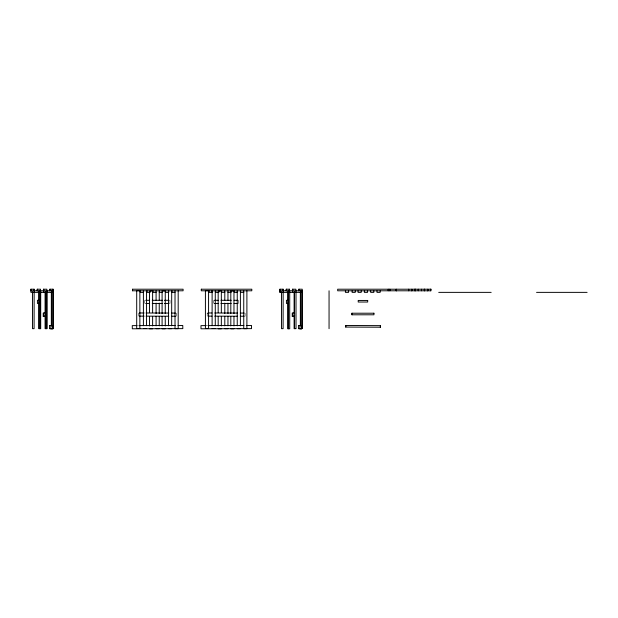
<?xml version="1.0" encoding="UTF-8"?>
<svg xmlns="http://www.w3.org/2000/svg" width="618" height="618" viewBox="0 0 618 618"><rect width="100%" height="100%" fill="white"/><g stroke="black" fill="none" stroke-linecap="round" stroke-linejoin="round"><path stroke-width="0.46" stroke-dasharray="3.09 2.32" d="M138.494 316.13L138.502 312.971M245.091 316.246L245.099 313.087M205.786 325.609L207.694 325.601M176.354 313.087L176.377 316.246M238.741 300.302L238.741 303.453M213.48 300.302L213.48 303.453M170.02 300.302L170.02 303.453M144.767 300.302L144.767 303.453M207.184 312.971L207.177 316.13L207.215 312.971"/><path stroke-width="0.93" d="M49.571 328.629L49.579 325.477L51.155 325.477L52.46 325.624L52.46 328.784L49.571 328.629L52.46 328.784M50.877 328.784L50.877 325.624L49.579 325.477M298.587 328.629L298.587 325.477L300.163 325.477L301.468 325.624L301.468 328.784L298.587 328.629L301.468 328.784M299.892 328.784L299.892 325.624L298.587 325.477M380.425 327.223L345.74 327.061L345.748 325.477L380.433 325.647L380.379 327.223L380.433 325.647M345.794 325.477L345.74 327.061M43.994 312.971L43.237 313.087L43.237 316.246L45.578 316.13L45.578 312.971L43.994 312.971L43.994 316.13L43.237 316.246M44.82 316.246L45.578 316.13M293.009 312.971L292.244 313.087L292.244 316.246L294.585 316.13L294.585 312.971L293.009 312.971L293.009 316.13L292.244 316.246M293.828 316.246L294.585 316.13M137.072 325.609L132.267 325.624L132.322 328.784L182.82 328.629L182.766 325.477L178.007 325.493M138.942 325.601L175.188 325.501M246.721 325.493L251.526 325.477L251.534 328.629L200.997 328.784L200.981 325.624L205.786 325.609M208.606 325.601L243.901 325.501M132.561 289.209L183.106 289.209L183.082 290.792L132.561 290.792L132.561 289.209L132.584 290.792M201.283 289.209L251.82 289.209L251.796 290.792L201.283 290.792L201.298 289.209M30.9 290.792L53.395 290.792L53.395 328.676L51.348 328.676M279.908 290.792L302.241 290.792L302.241 289.209L298.718 289.209L298.718 290.792M150.251 290.9L152.623 290.9L152.623 312.685M162.094 290.9L165.253 290.9L165.253 313.635M218.177 290.9L221.337 290.9L221.337 312.685M230.808 290.9L233.967 290.9L233.967 313.635M52.097 292.368L30.939 292.368L30.9 289.209L34.152 289.209L34.09 328.676L32.515 328.676L32.515 291.735M143.453 292.368L140.294 292.368L140.294 290.792M156.084 292.368L152.924 292.368L152.924 290.792M159.243 292.368L162.395 292.368L162.395 290.792M175.025 292.368L171.874 292.368L171.874 290.792M224.797 292.368L221.638 292.368L221.638 290.792M227.957 292.368L231.117 292.368L231.117 290.792M243.747 292.368L240.587 292.368L240.587 290.792M301.113 292.368L279.946 292.368L279.908 289.209L283.16 289.209L283.106 328.676L281.522 328.676L281.522 291.735M438.726 292.368L491.163 292.368M536.555 292.368L587.1 292.368M145.701 300.302L149.44 300.302M152.244 300.302L162.542 300.302M164.411 300.302L169.085 300.302M214.415 300.302L218.154 300.302M220.966 300.302L231.256 300.302M234.06 300.302L237.806 300.302M145.701 303.453L149.44 303.453M152.244 303.453L162.542 303.453M164.411 303.453L169.085 303.453M214.415 303.453L218.154 303.453M220.966 303.453L231.256 303.453M234.06 303.453L237.806 303.453M373.913 313.21L373.96 314.794L351.951 314.801L351.951 313.218L373.952 313.21M50.877 325.624L52.46 325.624M299.892 325.624L301.468 325.624M143.399 328.537L146.559 328.537M212.113 328.537L215.273 328.537M300.819 328.537L302.403 328.537L302.403 290.645M156.084 328.676L159.243 328.676M168.521 328.683L171.68 328.683M224.797 328.676L227.957 328.676M237.242 328.683L240.394 328.683M295.713 328.683L294.137 328.683L294.137 316.37M300.356 328.676L301.932 328.676L302.001 290.792L302.024 292.368M149.463 328.791L152.623 328.791M162.094 328.791L165.253 328.791M218.177 328.791L221.337 328.791M230.808 328.791L233.967 328.791M208.135 312.978L211.951 312.986M214.763 312.994L237.528 313.063M240.332 313.071L244.156 313.087M139.421 312.978L144.156 312.994M146.049 312.994L168.807 313.063M171.619 313.071L175.435 313.087M208.127 316.13L211.943 316.146M214.755 316.153L237.513 316.223M240.325 316.231L244.149 316.238M139.405 316.13L144.141 316.146M146.041 316.153L168.799 316.223M171.611 316.231L175.427 316.238M351.997 313.218L351.997 314.801M430.599 289.209L430.599 290.792M424.605 289.209L424.605 290.792M424.334 289.209L424.334 290.792M421.453 289.209L421.437 290.792M418.247 289.209L418.247 290.792M415.172 289.209L415.196 290.792M415.087 289.209L415.087 290.792M414.91 289.209L414.91 290.792M408.73 289.209L408.73 290.792M389.858 289.209L389.881 290.792M388.228 289.209L388.204 290.792M380.147 290.792L380.147 292.368L376.988 292.368L376.988 290.792M373.836 290.792L373.836 292.368L370.676 292.368L370.676 290.792M367.517 290.792L367.517 292.368L364.357 292.368L364.357 290.792M361.206 290.792L361.206 292.368L358.046 292.368L358.046 290.792M355.265 290.792L355.265 292.368L352.113 292.368L352.113 290.792M348.575 290.792L348.575 292.368L345.416 292.368L345.416 290.792M329.054 290.792L329.054 328.676M300.819 290.645L300.819 325.694M300.356 291.735L300.356 325.841M299.081 289.209L299.081 290.792M296.014 290.645L296.014 328.537L294.438 328.537L294.438 316.215M295.883 290.792L295.883 289.209L292.445 289.209L292.445 290.792M294.438 291.588L294.438 313.38M294.137 291.742L294.137 312.577M292.723 289.209L292.638 292.368M289.518 290.792L289.518 289.209L286.18 289.209L286.18 290.792M289.34 289.209L289.34 290.792M288.135 328.791L288.135 290.9L289.718 290.9L289.718 328.791L287.911 328.791L287.911 303.214M287.911 291.851L287.911 300.371M286.366 289.209L286.366 290.792M283.067 289.209L283.067 290.792M280 289.209L279.993 292.368M246.899 290.792L246.899 328.676L243.747 328.676L243.747 290.792M240.394 290.792L240.394 325.841M237.428 290.792L237.428 292.368L234.268 292.368L234.268 290.792M237.242 290.792L237.242 325.841M233.967 316.478L233.967 325.949M230.808 291.851L230.808 313.635M230.808 316.478L230.808 325.949M227.957 290.792L227.957 300.263M227.957 303.106L227.957 313.527M227.957 316.362L227.957 325.841M224.797 290.792L224.797 300.263M224.797 303.106L224.797 313.527M224.797 316.362L224.797 325.841M221.337 316.478L221.337 325.949M218.865 290.792L218.865 292.368L215.705 292.368L215.705 290.792M218.177 291.851L218.177 312.685M218.177 316.478L218.177 325.949M215.273 290.645L215.273 325.694M212.167 290.792L212.167 292.368L209.008 292.368L209.008 290.792M212.113 290.645L212.113 325.694M178.185 290.792L178.185 328.676L175.025 328.676L175.025 290.792M171.68 290.792L171.68 325.841M168.714 290.792L168.714 292.368L165.554 292.368L165.554 290.792M168.521 290.792L168.521 325.841M165.253 316.478L165.253 325.949M162.094 291.851L162.094 313.635M162.094 316.478L162.094 325.949M159.243 290.792L159.243 300.263M159.243 303.106L159.243 313.527M159.243 316.362L159.243 325.841M156.084 290.792L156.084 300.263M156.084 303.106L156.084 313.527M156.084 316.362L156.084 325.841M152.623 316.478L152.623 325.949M150.151 290.792L150.151 292.368L146.991 292.368L146.991 290.792M149.463 291.851L149.463 312.685M149.463 316.478L149.463 325.949M146.559 290.645L146.559 325.694M143.399 290.645L143.399 325.694M53.233 290.792L53.233 289.209L49.71 289.209L49.71 290.792M53.017 290.792L53.063 292.368M52.955 290.792L52.924 328.676M52.862 289.209L52.862 290.792M51.812 290.792L51.812 325.841M51.348 291.735L51.348 325.841M50.073 289.209L50.073 290.792M47.007 290.792L47.007 328.676L45.122 328.676L45.122 316.362M46.868 290.792L46.868 289.209L43.438 289.209L43.438 290.792M46.705 290.792L46.705 328.676M45.423 291.735L45.423 328.676M45.122 291.735L45.122 312.577M43.716 289.209L43.708 292.368M40.703 290.792L40.703 328.676L38.903 328.676L38.903 303.106M40.51 290.792L40.51 289.209L37.173 289.209L37.173 290.792M40.479 290.792L40.479 328.676M39.127 290.792L39.127 328.676M38.903 291.735L38.903 300.263M37.35 289.209L37.35 290.792M34.06 289.209L34.06 290.792M30.993 289.209L30.993 290.792M430.97 289.209L337.683 289.209L337.683 290.792L430.97 290.792L430.97 289.209M139.861 290.645L136.702 290.645L136.702 328.537L139.861 328.537L139.861 290.645M208.575 290.645L205.415 290.645L205.415 328.537L208.575 328.537L208.575 290.645M39.004 300.302L37.428 300.302L37.428 303.453L39.004 303.453L39.004 300.302M288.011 300.302L286.435 300.302L286.435 303.453L288.011 303.453L288.011 300.302M367.687 300.448L358.208 300.448L358.208 302.024L367.687 302.024L367.687 300.448M427.81 290.792L427.81 289.209L427.749 290.792M411.889 290.792L411.889 289.209L411.797 290.792M396.269 290.792L396.269 289.209L396.246 290.792"/></g></svg>
